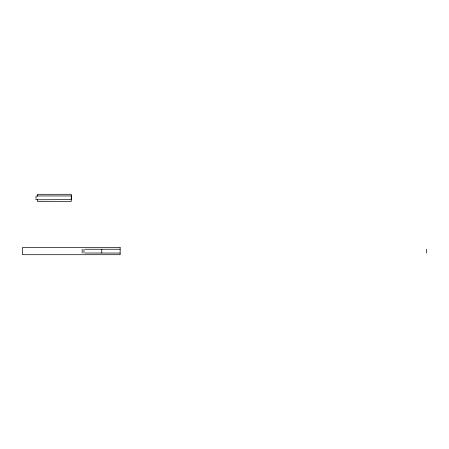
<?xml version="1.0" encoding="UTF-8"?>
<svg xmlns="http://www.w3.org/2000/svg" width="449" height="449" viewBox="0 0 449 449"><rect width="100%" height="100%" fill="white"/><g stroke="black" fill="none" stroke-linecap="round" stroke-linejoin="round"><path stroke-width="0.67" d="M71.296 197.857L71.296 199.474M71.29 197.723L71.296 196.157M71.296 199.62L37.879 199.76L35.999 199.586L35.74 199.132M35.763 196.499L36.296 196.045L37.879 195.955L71.29 195.949M36.043 197.285L36.055 197.263A2.223 2.088 -90 0 0 36.043 198.34M84.996 249.257L120.147 249.24M120.147 253.051L84.996 253.028M71.296 196.196L71.296 197.532M426.55 249.24L426.55 253M101.783 249.285L101.783 252.989M83.957 249.285L83.957 253M82.178 249.285L82.178 253M37.413 196.241L37.413 194.305L71.296 194.305L71.296 201.41L37.402 201.41L37.413 199.468M120.147 247.59L22.45 247.59L22.45 254.695L120.147 254.695L120.147 247.59"/></g></svg>
